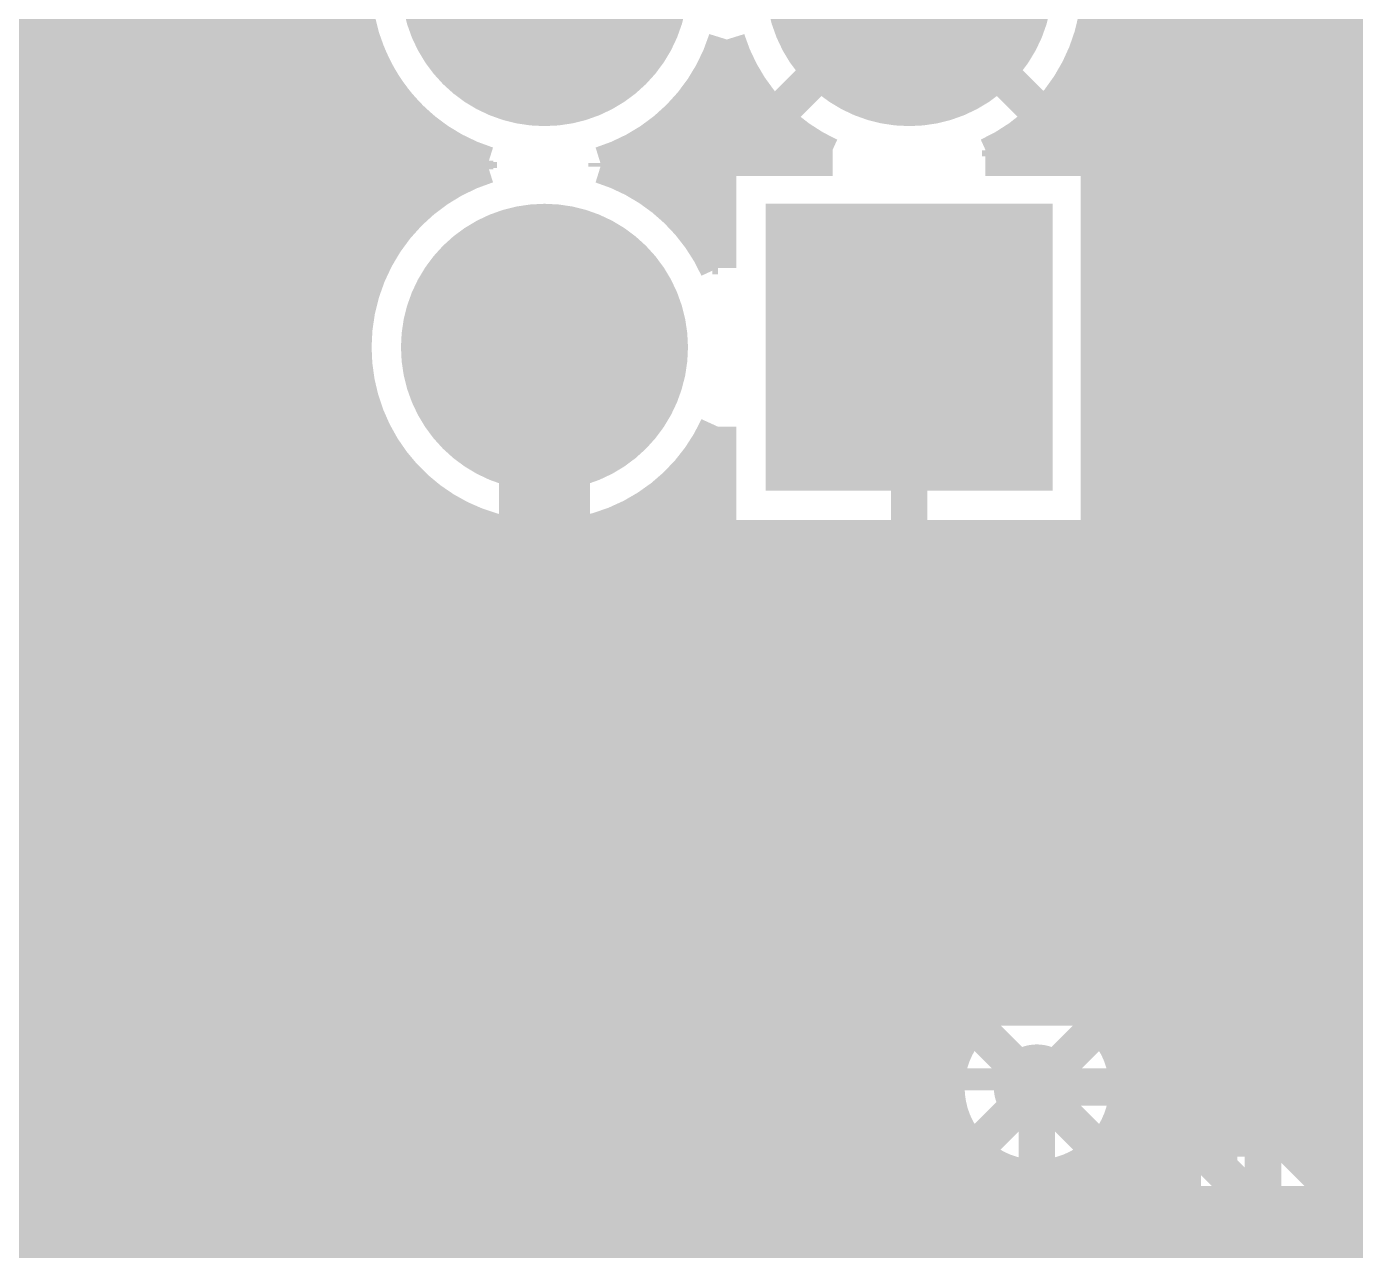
# Model space of a CAD drawing. Extents: x -3 to 92, y -53 to 125.
# Drawn here: x 31.95 to 41.21, y 50.22 to 58.75 of the extents above; entities that cross this region are included whole.
import ezdxf

# ---------------------------------------------------------------- set-up
doc = ezdxf.new("R2010")
doc.units = 0
doc.header["$MEASUREMENT"] = 0
doc.layers.get('0').update_dxf_attribs({"linetype": 'CONTINUOUS'})
for name, color, linetype in [('23-325-0_AST', 7, 'CONTINUOUS'), ('23-325-0_BOT', 7, 'CONTINUOUS'), ('23-325-0_DRD', 2, 'CONTINUOUS'), ('23-325-0_IN1', 4, 'CONTINUOUS'), ('23-325-0_IN2', 3, 'CONTINUOUS'), ('23-325-0_SMB', 5, 'CONTINUOUS'), ('23-325-0_SMT', 10, 'CONTINUOUS'), ('23-325-0_SST', 9, 'CONTINUOUS'), ('23-325-0_TOP', 12, 'CONTINUOUS'), ('THRUHOLE_TAP', 8, 'CONTINUOUS')]:
    doc.layers.add(name, color=color, linetype=linetype)

# ---------------------------------------------------------------- blocks, each defined once
blk = doc.blocks.new('ROUND_32')
at = {"const_width": 0.99949}
blk.add_lwpolyline([(-0.499744, 0, 1), (0.499744, 0, 1)], format="xyb", close=True, dxfattribs=at)
blk = doc.blocks.new('SQUARE_33')
blk.add_solid([(0.99949, 0.99949), (0.99949, -0.99949), (-0.99949, 0.99949), (-0.99949, -0.99949)])
blk = doc.blocks.new('ROUND_68')
at = {"const_width": 0.29972}
blk.add_lwpolyline([(-0.14986, 0, 1), (0.14986, 0, 1)], format="xyb", close=True, dxfattribs=at)
blk = doc.blocks.new('ROUND_78')
at = {"const_width": 0.29972}
blk.add_lwpolyline([(-0.14986, 0, 1), (0.14986, 0, 1)], format="xyb", close=True, dxfattribs=at)
blk = doc.blocks.new('ROUND_84')
at = {"const_width": 0.10033}
blk.add_lwpolyline([(-0.050164, 0, 1), (0.050164, 0, 1)], format="xyb", close=True, dxfattribs=at)
blk = doc.blocks.new('ROUND_88')
at = {"const_width": 0.54991}
blk.add_lwpolyline([(-0.274954, 0, 1), (0.274954, 0, 1)], format="xyb", close=True, dxfattribs=at)

msp = doc.modelspace()

# ---------------------------------------------------------------- linework, layer by layer
at = {"layer": '23-325-0_AST', "const_width": 0.1524}
for points in [[(33.655, 52.4637), (33.655, 65.64376), (33.05556, 66.24574), (33.05556, 51.86426), (33.655, 52.4637), (40.005, 52.4637), (40.60444, 51.86426), (33.05556, 51.86426)], [(41.25468, 61.30544), (41.25468, 56.80456), (41.25468, 51.41468), (32.40532, 51.41468), (32.40532, 53.56352)], [(35.44062, 58.93562), (35.23996, 58.73496), (35.88004, 58.73496), (35.67938, 58.93562), (35.44062, 58.93562), (35.44062, 59.17438), (35.23996, 59.37504), (35.23996, 58.73496)], [(35.44062, 59.17438), (35.67938, 59.17438), (35.88004, 59.37504), (35.88004, 58.73496)], [(37.98062, 58.93562), (37.77996, 58.73496), (38.42004, 58.73496), (38.21938, 58.93562), (37.98062, 58.93562), (37.98062, 59.17438), (37.77996, 59.37504), (37.77996, 58.73496)], [(37.98062, 59.17438), (38.21938, 59.17438), (38.42004, 59.37504), (38.42004, 58.73496)], [(32.40532, 54.21376), (32.40532, 58.72988)], [(35.44062, 56.39562), (35.23996, 56.19496), (35.88004, 56.19496), (35.67938, 56.39562), (35.44062, 56.39562), (35.44062, 56.63438), (35.23996, 56.83504), (35.23996, 56.19496)], [(35.44062, 56.63438), (35.67938, 56.63438), (35.88004, 56.83504), (35.88004, 56.19496)], [(37.98062, 56.39562), (37.77996, 56.19496), (38.42004, 56.19496), (38.21938, 56.39562), (37.98062, 56.39562), (37.98062, 56.63438), (37.77996, 56.83504), (37.77996, 56.19496)], [(37.98062, 56.63438), (38.21938, 56.63438), (38.42004, 56.83504), (38.42004, 56.19496)], [(35.23996, 56.83504), (35.88004, 56.83504)], [(37.77996, 56.83504), (38.42004, 56.83504)], [(40.005, 52.4637), (40.005, 56.80456), (40.60444, 56.80456), (40.60444, 51.86426)], [(41.25468, 56.80456), (40.60444, 56.80456)], [(35.67938, 56.39562), (35.67938, 56.63438)], [(38.21938, 56.39562), (38.21938, 56.63438)], [(38.43782, 54.21122), (38.27018, 54.27218), (38.1, 54.27218), (37.92982, 54.21122), (37.92982, 53.85562), (38.1, 53.7972), (38.27018, 53.7972), (38.43782, 53.85562), (38.43782, 54.21122), (38.608, 54.27218), (38.77818, 54.27218), (38.94582, 54.21122), (38.94582, 53.85562), (38.77818, 53.7972), (38.608, 53.7972), (38.43782, 53.85562)], [(37.92982, 53.43398), (37.92982, 53.19522)], [(38.608, 53.01742), (38.77818, 53.01742), (38.94582, 53.07838), (38.94582, 53.3146), (38.77818, 53.37302), (37.92982, 53.37302)]]:
    msp.add_lwpolyline(points, dxfattribs=at)
for points in [[(32.0802, 59.055, 0.4142136), (32.40532, 58.72988)], [(32.40532, 54.21376, 0.3400612), (32.1564, 53.88864)], [(32.15386, 53.88864, 0.3400608), (32.40532, 53.56352)]]:
    msp.add_lwpolyline(points, format="xyb", dxfattribs=at)
at = {"layer": '23-325-0_BOT', "const_width": 0.254}
for points in [[(41.275, 124.46), (41.275, 50.41646)], [(40.894, 39.116), (40.894, 50.165), (40.259, 50.8), (40.259, 107.823), (40.64, 108.204), (40.64, 109.22)], [(41.0464, 107.99318), (41.0464, 50.65776)], [(40.8178, 107.7341), (40.8178, 50.88636)], [(40.7162, 107.6325), (40.7162, 50.98796)], [(39.8018, 73.5711), (39.8018, 50.8)], [(39.6748, 73.4441), (39.6748, 46.101)], [(39.4462, 71.44766), (39.4462, 51.7906)], [(38.1, 61.595), (36.703, 62.992), (35.052, 62.992), (32.258, 60.198), (32.258, 50.673), (30.607, 49.022), (30.607, 41.021), (29.845, 40.259)], [(31.242, 40.513), (31.242, 48.895), (32.766, 50.419), (32.766, 58.801), (35.56, 61.595)], [(35.56, 59.055), (34.036, 59.055), (33.274, 58.293), (33.274, 50.165), (31.75, 48.641), (31.75, 40.894), (31.877, 40.767), (31.877, 40.005)], [(39.8018, 58.7502), (39.3954, 58.7502)], [(44.8818, 58.7502), (40.7162, 58.7502)], [(34.22396, 58.5978), (33.7312, 58.1025)], [(34.1884, 58.5597), (34.1884, 49.37506)], [(34.31032, 58.5978), (34.22396, 58.5978)], [(34.3408, 58.5216), (34.14776, 58.5216)], [(39.8018, 58.5216), (39.3192, 58.5216)], [(44.8818, 58.5216), (40.7162, 58.5216)], [(34.417, 58.37428), (34.417, 57.19572)], [(34.47034, 58.293), (33.91916, 58.293)], [(33.9598, 58.3311), (33.9598, 47.0408)], [(39.8018, 58.293), (39.18966, 58.293)], [(39.2176, 58.33364), (39.2176, 57.84596)], [(44.8818, 58.293), (40.7162, 58.293)], [(33.7312, 58.1025), (33.7312, 50.165)], [(33.7312, 58.1025), (33.7312, 46.71822)], [(34.6456, 58.0898), (34.6456, 57.4802)], [(34.671, 58.0644), (33.7312, 58.0644)], [(39.8018, 58.0644), (38.98646, 58.0644)], [(38.989, 58.0644), (38.989, 57.84596)], [(44.8818, 58.0644), (40.7162, 58.0644)], [(34.8742, 57.91454), (34.8742, 57.65546)], [(38.7604, 57.8993), (38.7604, 57.84596)], [(35.0266, 57.8358), (33.7312, 57.8358)], [(39.8018, 57.8358), (38.63086, 57.8358)], [(39.43096, 57.84596), (38.65118, 57.84596)], [(39.43096, 57.84596), (39.43096, 55.18404)], [(44.8818, 57.8358), (40.7162, 57.8358)], [(35.1028, 57.80532), (35.1028, 57.76468)], [(34.80054, 57.6072), (33.7312, 57.6072)], [(39.8018, 57.6072), (39.43096, 57.6072)], [(44.8818, 57.6072), (40.7162, 57.6072)], [(34.54908, 57.3786), (33.7312, 57.3786)], [(39.8018, 57.3786), (39.43096, 57.3786)], [(44.8818, 57.3786), (40.7162, 57.3786)], [(34.3916, 57.15), (33.7312, 57.15)], [(39.8018, 57.15), (39.43096, 57.15)], [(44.8818, 57.15), (40.7162, 57.15)], [(34.29254, 56.9214), (33.7312, 56.9214)], [(39.8018, 56.9214), (39.43096, 56.9214)], [(44.8818, 56.9214), (40.7162, 56.9214)], [(34.24174, 56.6928), (33.7312, 56.6928)], [(39.8018, 56.6928), (39.43096, 56.6928)], [(44.8818, 56.6928), (40.7162, 56.6928)], [(34.23158, 56.4642), (33.7312, 56.4642)], [(39.8018, 56.4642), (39.43096, 56.4642)], [(44.8818, 56.4642), (40.7162, 56.4642)], [(34.25952, 56.2356), (33.7312, 56.2356)], [(39.8018, 56.2356), (39.43096, 56.2356)], [(44.8818, 56.2356), (40.7162, 56.2356)], [(34.33064, 56.007), (33.7312, 56.007)], [(36.76904, 55.96128), (36.76904, 55.18404)], [(39.8018, 56.007), (39.43096, 56.007)], [(44.8818, 56.007), (40.7162, 56.007)], [(34.45256, 55.7784), (33.7312, 55.7784)], [(34.417, 55.83428), (34.417, 49.54778)], [(36.76904, 55.7784), (36.66744, 55.7784)], [(36.703, 55.83428), (36.703, 46.34738)], [(39.8018, 55.7784), (39.43096, 55.7784)], [(44.8818, 55.7784), (40.7162, 55.7784)], [(34.6456, 55.5498), (33.7312, 55.5498)], [(34.6456, 55.5498), (34.6456, 49.60112)], [(36.76904, 55.5498), (36.4744, 55.5498)], [(36.4744, 55.5498), (36.4744, 49.62398)], [(39.8018, 55.5498), (39.43096, 55.5498)], [(44.8818, 55.5498), (40.7162, 55.5498)], [(34.97326, 55.3212), (33.7312, 55.3212)], [(34.8742, 55.37454), (34.8742, 49.5681)], [(36.76904, 55.3212), (36.14674, 55.3212)], [(36.2458, 55.37454), (36.2458, 49.75098)], [(39.8018, 55.3212), (39.43096, 55.3212)], [(44.8818, 55.3212), (40.7162, 55.3212)], [(35.1028, 55.26532), (35.1028, 49.4284)], [(36.0172, 55.26532), (36.0172, 49.77638)], [(35.3314, 55.20436), (35.3314, 46.101)], [(35.56, 55.18404), (35.56, 49.53)], [(35.7886, 55.20436), (35.7886, 49.71796)], [(39.43096, 55.18404), (36.76904, 55.18404)], [(36.9316, 55.18404), (36.9316, 46.32706)], [(37.1602, 55.18404), (37.1602, 46.45152)], [(37.3888, 55.18404), (37.3888, 46.47438)], [(37.6174, 55.18404), (37.6174, 46.41088)], [(37.846, 55.18404), (37.846, 46.34738)], [(38.0746, 55.18404), (38.0746, 46.4566)], [(38.3032, 55.18404), (38.3032, 46.47184)], [(38.5318, 55.18404), (38.5318, 51.7906)], [(38.7604, 55.18404), (38.7604, 51.94554)], [(38.989, 55.18404), (38.989, 51.98872)], [(39.2176, 55.18404), (39.2176, 51.94554)], [(39.8018, 55.0926), (33.7312, 55.0926)], [(44.8818, 55.0926), (40.7162, 55.0926)], [(39.8018, 54.864), (33.7312, 54.864)], [(44.8818, 54.864), (40.7162, 54.864)], [(39.8018, 54.6354), (33.7312, 54.6354)], [(44.8818, 54.6354), (40.7162, 54.6354)], [(39.8018, 54.4068), (33.7312, 54.4068)], [(44.8818, 54.4068), (40.7162, 54.4068)], [(39.8018, 54.1782), (33.7312, 54.1782)], [(44.8818, 54.1782), (40.7162, 54.1782)], [(39.8018, 53.9496), (33.7312, 53.9496)], [(44.8818, 53.9496), (40.7162, 53.9496)], [(39.8018, 53.721), (33.7312, 53.721)], [(43.18762, 53.721), (40.7162, 53.721)], [(39.8018, 53.4924), (33.7312, 53.4924)], [(42.99712, 53.4924), (40.7162, 53.4924)], [(39.8018, 53.2638), (33.7312, 53.2638)], [(42.93362, 53.2638), (40.7162, 53.2638)], [(39.8018, 53.0352), (33.7312, 53.0352)], [(42.95648, 53.0352), (40.7162, 53.0352)], [(39.8018, 52.8066), (33.7312, 52.8066)], [(43.0784, 52.8066), (40.7162, 52.8066)], [(39.8018, 52.578), (33.7312, 52.578)], [(44.1833, 52.578), (40.7162, 52.578)], [(39.8018, 52.3494), (33.7312, 52.3494)], [(43.9547, 52.3494), (40.7162, 52.3494)], [(39.8018, 52.1208), (33.7312, 52.1208)], [(43.72864, 52.1208), (40.7162, 52.1208)], [(38.65372, 51.8922), (33.7312, 51.8922)], [(39.8018, 51.8922), (39.32428, 51.8922)], [(43.61688, 51.8922), (40.7162, 51.8922)], [(38.43782, 51.6636), (33.7312, 51.6636)], [(39.8018, 51.6636), (39.54018, 51.6636)], [(43.6118, 51.6636), (40.7162, 51.6636)], [(38.36416, 51.435), (33.7312, 51.435)], [(39.8018, 51.435), (39.61384, 51.435)], [(43.6118, 51.435), (40.7162, 51.435)], [(38.37686, 51.2064), (33.7312, 51.2064)], [(39.8018, 51.2064), (39.5986, 51.2064)], [(43.6118, 51.2064), (40.7162, 51.2064)], [(38.48608, 50.9778), (33.7312, 50.9778)], [(39.8018, 50.9778), (39.48938, 50.9778)], [(40.7162, 50.98796), (41.21658, 50.48758)], [(43.0149, 50.9778), (40.72636, 50.9778)], [(38.5318, 50.92446), (38.5318, 46.39818)], [(39.4462, 50.92446), (39.4462, 46.101)], [(38.82898, 50.7492), (33.7312, 50.7492)], [(38.7604, 50.77206), (38.7604, 46.18228)], [(38.989, 50.72888), (38.989, 46.101)], [(39.80434, 50.7492), (39.14648, 50.7492)], [(39.2176, 50.77206), (39.2176, 46.101)], [(42.77106, 50.7492), (40.95496, 50.7492)], [(39.89578, 50.5206), (33.7312, 50.5206)], [(39.9034, 50.51298), (39.9034, 46.101)], [(42.6847, 50.5206), (41.18356, 50.5206)], [(39.93896, 50.47234), (40.4368, 49.9745)], [(40.1193, 50.292), (33.7312, 50.292)], [(40.132, 50.2793), (40.132, 46.101)], [(42.68978, 50.292), (41.33342, 50.292)]]:
    msp.add_lwpolyline(points, dxfattribs=at)
for points in [[(38.65118, 57.84596, 0.2938068), (39.42842, 59.055)], [(34.31032, 58.5978, 0.2335206), (35.16367, 57.7847)], [(35.16376, 57.785, 0.3281646), (34.22904, 56.515)], [(34.22904, 56.515, 0.4142136), (35.56, 55.18404)], [(35.56, 55.18404, 0.2933356), (36.76904, 55.96128)], [(38.989, 51.98872, 0.4142136), (38.35908, 51.3588)], [(39.61892, 51.3588, 0.4142136), (38.989, 51.98872)], [(38.35908, 51.3588, 0.4142136), (38.989, 50.72888)], [(38.989, 50.72888, 0.4142136), (39.61892, 51.3588)], [(39.8018, 50.8, 0.1989124), (39.93571, 50.47671)], [(39.8018, 50.8, 0.1989124), (39.93571, 50.47671)], [(41.3512, 50.165, 0.1989124), (41.21729, 50.48829)], [(33.59658, 49.84242, 0.1989124), (33.7302, 50.165)]]:
    msp.add_lwpolyline(points, format="xyb", dxfattribs=at)
at = {"layer": '23-325-0_DRD', "const_width": 0.254}
for points in [[(35.56, 58.42), (35.56, 59.69)], [(38.1, 58.42), (38.1, 59.69)], [(36.195, 59.055), (36.195, 58.42)], [(38.735, 59.055), (38.735, 58.42)], [(36.195, 58.42), (35.56, 58.42)], [(38.735, 58.42), (38.1, 58.42)], [(34.925, 57.15), (34.925, 56.515)], [(35.56, 57.15), (34.925, 57.15)], [(35.56, 55.88), (35.56, 57.15)], [(37.465, 57.15), (37.465, 56.515)], [(38.1, 57.15), (37.465, 57.15)], [(38.1, 55.88), (38.1, 57.15)], [(34.925, 56.515), (36.195, 56.515)], [(36.195, 56.515), (36.195, 55.88)], [(37.465, 56.515), (38.735, 56.515)], [(38.735, 56.515), (38.735, 55.88)], [(36.195, 55.88), (35.56, 55.88)], [(38.735, 55.88), (38.1, 55.88)], [(39.624, 51.9938), (38.354, 50.7238)], [(39.624, 50.7238), (38.354, 51.9938)]]:
    msp.add_lwpolyline(points, dxfattribs=at)
at = {"layer": '23-325-0_IN1', "const_width": 0.254}
for points in [[(33.9344, 124.46), (33.9344, 47.9552)], [(34.163, 124.46), (34.163, 47.9552)], [(39.6494, 112.2807), (39.6494, 51.0032)], [(39.878, 112.28578), (39.878, 51.0032)], [(41.2496, 109.05998), (41.2496, 51.0032)], [(33.7058, 108.8009), (33.7058, 47.9552)], [(40.1066, 108.88472), (40.1066, 51.0032)], [(41.021, 108.71708), (41.021, 51.0032)], [(40.3352, 108.66882), (40.3352, 51.0032)], [(40.5638, 108.59516), (40.5638, 51.0032)], [(40.7924, 108.60786), (40.7924, 51.0032)], [(32.3342, 106.09326), (32.3342, 47.9552)], [(32.1056, 105.50398), (32.1056, 47.9552)], [(31.877, 100.21062), (31.877, 47.93742)], [(32.5628, 70.68566), (32.5628, 47.9552)], [(33.4772, 70.68566), (33.4772, 47.9552)], [(32.7914, 70.53326), (32.7914, 47.9552)], [(33.02, 70.49008), (33.02, 47.9552)], [(33.2486, 70.53326), (33.2486, 47.9552)], [(37.1602, 58.1152), (38.1, 59.055)], [(39.0398, 58.1152), (38.1, 59.055)], [(39.4208, 58.89752), (39.4208, 51.816)], [(34.2646, 58.7502), (24.71674, 58.7502)], [(74.65568, 58.7502), (39.3954, 58.7502)], [(34.3408, 58.5216), (24.98598, 58.5216)], [(36.8808, 58.5216), (36.7792, 58.5216)], [(36.9062, 58.46826), (36.9062, 57.84596)], [(74.56932, 58.5216), (39.3192, 58.5216)], [(34.3916, 58.42), (34.3916, 57.15)], [(34.47034, 58.293), (25.13838, 58.293)], [(37.01034, 58.293), (36.64966, 58.293)], [(36.6776, 58.33364), (36.6776, 57.23636)], [(74.57186, 58.293), (39.18966, 58.293)], [(39.1922, 58.29554), (39.1922, 57.84596)], [(34.6202, 58.11266), (34.6202, 57.4548)], [(37.1348, 58.1406), (37.1348, 57.84596)], [(34.671, 58.0644), (25.22474, 58.0644)], [(37.211, 58.0644), (36.44646, 58.0644)], [(36.449, 58.0644), (36.449, 57.50306)], [(38.9636, 58.04408), (38.9636, 57.84596)], [(74.66584, 58.0644), (38.98646, 58.0644)], [(34.8488, 57.92978), (34.8488, 57.63768)], [(36.2204, 57.8993), (36.2204, 57.66816)], [(37.3634, 57.94756), (37.3634, 57.84596)], [(35.0266, 57.8358), (25.25776, 57.8358)], [(35.0774, 57.81548), (35.0774, 57.75452)], [(37.5666, 57.8358), (36.09086, 57.8358)], [(37.54628, 57.84596), (36.76904, 57.84596)], [(36.76904, 57.84596), (36.76904, 57.06618)], [(74.94016, 57.8358), (38.63086, 57.8358)], [(39.43096, 57.84596), (38.65118, 57.84596)], [(38.735, 57.8866), (38.735, 57.84596)], [(39.43096, 57.84596), (39.43096, 55.18404)], [(35.9918, 57.7977), (35.9918, 57.7723)], [(34.80054, 57.6072), (25.24506, 57.6072)], [(36.76904, 57.6072), (36.31946, 57.6072)], [(86.36, 57.6072), (39.43096, 57.6072)], [(34.54908, 57.3786), (25.1841, 57.3786)], [(36.76904, 57.3786), (36.57092, 57.3786)], [(86.36, 57.3786), (39.43096, 57.3786)], [(34.3916, 57.15), (25.06472, 57.15)], [(36.76904, 57.15), (36.7284, 57.15)], [(86.36, 57.15), (39.43096, 57.15)], [(34.29254, 56.9214), (24.85898, 56.9214)], [(86.36, 56.9214), (39.43096, 56.9214)], [(34.24174, 56.6928), (24.41956, 56.6928)], [(86.36, 56.6928), (39.43096, 56.6928)], [(34.23158, 56.4642), (22.71776, 56.4642)], [(64.53378, 56.4642), (39.43096, 56.4642)], [(34.25952, 56.2356), (25.2603, 56.2356)], [(64.2493, 56.2356), (39.43096, 56.2356)], [(34.33064, 56.007), (25.2603, 56.007)], [(36.76904, 55.96128), (36.76904, 55.18404)], [(64.15278, 56.007), (39.43096, 56.007)], [(34.3916, 55.88), (34.3916, 47.9552)], [(34.45256, 55.7784), (29.69006, 55.7784)], [(36.76904, 55.7784), (36.66744, 55.7784)], [(36.6776, 55.79364), (36.6776, 47.9552)], [(64.1477, 55.7784), (39.43096, 55.7784)], [(34.6456, 55.5498), (29.81452, 55.5498)], [(34.6202, 55.57266), (34.6202, 47.9552)], [(36.449, 55.5244), (36.449, 47.9552)], [(36.76904, 55.5498), (36.4744, 55.5498)], [(64.23406, 55.5498), (39.43096, 55.5498)], [(34.97326, 55.3212), (29.83738, 55.3212)], [(34.8488, 55.38978), (34.8488, 47.9552)], [(36.76904, 55.3212), (36.14674, 55.3212)], [(36.2204, 55.3593), (36.2204, 47.9552)], [(64.4779, 55.3212), (39.43096, 55.3212)], [(35.0774, 55.27548), (35.0774, 47.9552)], [(35.9918, 55.2577), (35.9918, 47.9552)], [(35.306, 55.20944), (35.306, 47.9552)], [(35.5346, 55.18404), (35.5346, 47.9552)], [(35.7632, 55.19928), (35.7632, 47.9552)], [(39.43096, 55.18404), (36.76904, 55.18404)], [(36.9062, 55.18404), (36.9062, 47.9552)], [(37.1348, 55.18404), (37.1348, 47.9552)], [(37.3634, 55.18404), (37.3634, 47.9552)], [(37.592, 55.18404), (37.592, 47.9552)], [(37.8206, 55.18404), (37.8206, 47.9552)], [(38.0492, 55.18404), (38.0492, 47.9552)], [(38.2778, 55.18404), (38.2778, 47.9552)], [(38.5064, 55.18404), (38.5064, 51.76266)], [(38.735, 55.18404), (38.735, 51.93538)], [(38.9636, 55.18404), (38.9636, 51.98872)], [(39.1922, 55.18404), (39.1922, 51.9557)], [(86.36, 55.0926), (29.77388, 55.0926)], [(86.36, 54.864), (29.58084, 54.864)], [(47.1424, 54.6354), (25.2603, 54.6354)], [(47.02048, 54.4068), (25.2603, 54.4068)], [(46.99762, 54.1782), (25.2603, 54.1782)], [(47.06112, 53.9496), (23.40356, 53.9496)], [(43.18762, 53.721), (23.40102, 53.721)], [(42.99712, 53.4924), (23.35022, 53.4924)], [(42.93362, 53.2638), (23.23846, 53.2638)], [(42.95648, 53.0352), (23.04288, 53.0352)], [(43.0784, 52.8066), (31.27248, 52.8066)], [(71.25208, 52.578), (31.61538, 52.578)], [(71.14286, 52.3494), (31.7246, 52.3494)], [(71.13016, 52.1208), (31.73984, 52.1208)], [(38.65372, 51.8922), (31.66618, 51.8922)], [(48.68672, 51.8922), (39.32428, 51.8922)], [(38.43782, 51.6636), (31.45028, 51.6636)], [(48.47082, 51.6636), (39.54018, 51.6636)], [(38.36416, 51.435), (4.42722, 51.435)], [(48.39716, 51.435), (39.61384, 51.435)], [(38.37686, 51.2064), (4.4323, 51.2064)], [(48.40986, 51.2064), (39.5986, 51.2064)], [(38.48608, 50.9778), (4.34594, 50.9778)], [(45.974, 51.0032), (39.5097, 51.0032)], [(38.5064, 50.9524), (38.5064, 47.9552)], [(38.735, 50.78222), (38.735, 47.9552)], [(38.82898, 50.7492), (4.09956, 50.7492)], [(38.9128, 50.5206), (-2.413, 50.5206)], [(39.37, 50.546), (39.37, 47.498), (32.004, 47.498)], [(38.9128, 50.546), (38.9128, 47.9552)], [(42.68978, 50.546), (39.37, 50.546)], [(39.5478, 50.546), (39.5478, 31.877)], [(39.7764, 50.546), (39.7764, 31.877)], [(40.005, 50.546), (40.005, 38.08476)], [(40.2336, 50.546), (40.2336, 38.33114)], [(40.4622, 50.546), (40.4622, 39.5732)], [(40.6908, 50.546), (40.6908, 39.7129)], [(40.9194, 50.546), (40.9194, 39.74592)], [(41.148, 50.546), (41.148, 39.69258)], [(42.67962, 50.4698), (39.37, 50.4698)], [(38.9128, 50.292), (-2.413, 50.292)], [(42.70248, 50.2412), (39.37, 50.2412)]]:
    msp.add_lwpolyline(points, dxfattribs=at)
for points in [[(34.22904, 59.055, 0.328165), (35.16376, 57.785)], [(38.65118, 57.84596, 0.2938068), (39.42842, 59.055)], [(35.9537, 57.785, 0.246774), (36.82928, 58.65898)], [(36.83, 58.65876, 0.2128533), (37.54604, 57.84544)], [(35.16376, 57.785, 0.3281646), (34.22904, 56.515)], [(36.76904, 57.06618, 0.2137846), (35.95344, 57.78417)], [(34.22904, 56.515, 0.4142136), (35.56, 55.18404)], [(35.56, 55.18404, 0.2933356), (36.76904, 55.96128)], [(38.989, 51.98872, 0.4142136), (38.35908, 51.3588)], [(39.61892, 51.3588, 0.4142136), (38.989, 51.98872)], [(38.35908, 51.3588, 0.3966286), (38.9509, 50.72888)], [(39.5097, 51.0032, 0.1509243), (39.61954, 51.3588)], [(38.9509, 50.72888, 0.1032284), (38.91274, 50.546)]]:
    msp.add_lwpolyline(points, format="xyb", dxfattribs=at)
at = {"layer": '23-325-0_IN2'}
for points, const_width in [([(35.56, 56.515), (35.56, 54.737), (36.068, 54.229), (47.625, 54.229)], 0.635), ([(15.24, 54.229), (18.796, 54.229), (20.701, 52.324), (25.273, 52.324), (26.162, 53.213), (43.561, 53.213)], 0.254), ([(71.755, 52.197), (31.115, 52.197)], 0.635), ([(38.989, 51.3588), (49.022, 51.3588)], 0.254)]:
    msp.add_lwpolyline(points, dxfattribs=dict(at, const_width=const_width))
at = {"layer": '23-325-0_SST', "const_width": 0.1524}
for points in [[(33.655, 52.4637), (33.655, 65.64376), (33.05556, 66.24574), (33.05556, 51.86426), (33.655, 52.4637), (40.005, 52.4637), (40.60444, 51.86426), (33.05556, 51.86426)], [(41.25468, 61.30544), (41.25468, 56.80456), (41.25468, 51.41468), (32.40532, 51.41468), (32.40532, 53.56352)], [(35.44062, 58.93562), (35.23996, 58.73496), (35.88004, 58.73496), (35.67938, 58.93562), (35.44062, 58.93562), (35.44062, 59.17438), (35.23996, 59.37504), (35.23996, 58.73496)], [(35.44062, 59.17438), (35.67938, 59.17438), (35.88004, 59.37504), (35.88004, 58.73496)], [(37.98062, 58.93562), (37.77996, 58.73496), (38.42004, 58.73496), (38.21938, 58.93562), (37.98062, 58.93562), (37.98062, 59.17438), (37.77996, 59.37504), (37.77996, 58.73496)], [(37.98062, 59.17438), (38.21938, 59.17438), (38.42004, 59.37504), (38.42004, 58.73496)], [(32.40532, 54.21376), (32.40532, 58.72988)], [(35.44062, 56.39562), (35.23996, 56.19496), (35.88004, 56.19496), (35.67938, 56.39562), (35.44062, 56.39562), (35.44062, 56.63438), (35.23996, 56.83504), (35.23996, 56.19496)], [(35.44062, 56.63438), (35.67938, 56.63438), (35.88004, 56.83504), (35.88004, 56.19496)], [(37.98062, 56.39562), (37.77996, 56.19496), (38.42004, 56.19496), (38.21938, 56.39562), (37.98062, 56.39562), (37.98062, 56.63438), (37.77996, 56.83504), (37.77996, 56.19496)], [(37.98062, 56.63438), (38.21938, 56.63438), (38.42004, 56.83504), (38.42004, 56.19496)], [(35.23996, 56.83504), (35.88004, 56.83504)], [(37.77996, 56.83504), (38.42004, 56.83504)], [(40.005, 52.4637), (40.005, 56.80456), (40.60444, 56.80456), (40.60444, 51.86426)], [(41.25468, 56.80456), (40.60444, 56.80456)], [(35.67938, 56.39562), (35.67938, 56.63438)], [(38.21938, 56.39562), (38.21938, 56.63438)]]:
    msp.add_lwpolyline(points, dxfattribs=at)
for points in [[(32.0802, 59.055, 0.4142136), (32.40532, 58.72988)], [(32.40532, 54.21376, 0.3400612), (32.1564, 53.88864)], [(32.15386, 53.88864, 0.3400608), (32.40532, 53.56352)]]:
    msp.add_lwpolyline(points, format="xyb", dxfattribs=at)
at = {"layer": '23-325-0_TOP'}
for points, const_width in [([(40.5638, 47.6631), (40.5638, 103.6828), (41.656, 104.775), (43.1546, 104.775)], 0.254), ([(41.06418, 47.6631), (41.06418, 98.46818), (41.656, 99.06), (43.1546, 99.06)], 0.254), ([(39.06266, 47.6631), (39.06266, 49.47666), (40.005, 50.419), (40.005, 70.866), (38.989, 71.882)], 0.254), ([(32.3342, 70.4723), (32.3342, 54.102)], 0.254), ([(32.5628, 70.4723), (32.5628, 54.102)], 0.254), ([(32.7914, 70.4723), (32.7914, 54.1528)], 0.254), ([(32.1056, 69.63156), (32.1056, 54.102)], 0.254), ([(31.877, 69.31406), (31.877, 54.102)], 0.254), ([(36.56076, 68.58), (36.56076, 67.29476), (33.655, 64.389), (33.655, 54.102), (32.5882, 53.0352), (29.21, 53.0352)], 0.635), ([(33.0073, 64.389), (33.0073, 54.3687)], 0.254), ([(33.0073, 58.7502), (25.527, 58.7502)], 0.254), ([(33.0073, 58.5216), (25.527, 58.5216)], 0.254), ([(33.0073, 58.293), (25.527, 58.293)], 0.254), ([(33.0073, 58.0644), (25.527, 58.0644)], 0.254), ([(33.0073, 57.8358), (25.527, 57.8358)], 0.254), ([(33.0073, 57.6072), (25.527, 57.6072)], 0.254), ([(33.0073, 57.3786), (25.527, 57.3786)], 0.254), ([(33.0073, 57.15), (25.527, 57.15)], 0.254), ([(39.4208, 57.15), (39.4208, 51.816)], 0.254), ([(39.5478, 57.15), (39.43096, 57.15)], 0.254), ([(39.43096, 57.15), (39.43096, 55.18404)], 0.254), ([(39.5478, 57.15), (39.5478, 51.64836)], 0.254), ([(33.0073, 56.9214), (25.527, 56.9214)], 0.254), ([(39.5478, 56.9468), (39.43096, 56.9468)], 0.254), ([(39.5478, 56.7182), (39.43096, 56.7182)], 0.254), ([(33.0073, 56.6928), (25.527, 56.6928)], 0.254), ([(29.9212, 50.165), (35.052, 50.165), (38.1, 53.213), (38.1, 56.515)], 0.254), ([(33.0073, 56.4642), (25.527, 56.4642)], 0.254), ([(39.5478, 56.4896), (39.43096, 56.4896)], 0.254), ([(33.0073, 56.2356), (25.527, 56.2356)], 0.254), ([(39.5478, 56.261), (39.43096, 56.261)], 0.254), ([(33.0073, 56.007), (25.527, 56.007)], 0.254), ([(36.76904, 55.96128), (36.76904, 55.18404)], 0.254), ([(39.5478, 56.0324), (39.43096, 56.0324)], 0.254), ([(33.0073, 55.7784), (25.527, 55.7784)], 0.254), ([(36.6776, 55.79364), (36.6776, 52.43576)], 0.254), ([(36.76904, 55.8038), (36.68268, 55.8038)], 0.254), ([(39.5478, 55.8038), (39.43096, 55.8038)], 0.254), ([(33.0073, 55.5498), (25.527, 55.5498)], 0.254), ([(34.671, 55.5244), (34.671, 53.594)], 0.254), ([(36.449, 55.5244), (36.449, 52.20716)], 0.254), ([(36.76904, 55.5752), (36.4998, 55.5752)], 0.254), ([(39.5478, 55.5752), (39.43096, 55.5752)], 0.254), ([(33.0073, 55.3212), (25.527, 55.3212)], 0.254), ([(34.925, 55.3466), (34.671, 55.3466)], 0.254), ([(34.8488, 55.38978), (34.8488, 50.6222)], 0.254), ([(36.76904, 55.3466), (36.195, 55.3466)], 0.254), ([(36.2204, 55.3593), (36.2204, 51.97856)], 0.254), ([(39.5478, 55.3466), (39.43096, 55.3466)], 0.254), ([(35.0774, 55.27548), (35.0774, 50.83556)], 0.254), ([(35.9918, 55.2577), (35.9918, 51.74996)], 0.254), ([(35.306, 55.20944), (35.306, 51.06416)], 0.254), ([(35.5346, 55.18404), (35.5346, 51.29276)], 0.254), ([(35.7632, 55.19928), (35.7632, 51.52136)], 0.254), ([(37.6428, 55.18404), (36.76904, 55.18404)], 0.254), ([(36.9062, 55.18404), (36.9062, 52.66436)], 0.254), ([(37.1348, 55.18404), (37.1348, 52.89296)], 0.254), ([(37.3634, 55.18404), (37.3634, 53.12156)], 0.254), ([(37.592, 55.18404), (37.592, 53.35016)], 0.254), ([(37.6428, 55.18404), (37.6428, 53.40096)], 0.254), ([(38.5572, 55.18404), (38.5572, 53.213)], 0.254), ([(39.43096, 55.18404), (38.5572, 55.18404)], 0.254), ([(38.735, 55.18404), (38.735, 51.93538)], 0.254), ([(38.9636, 55.18404), (38.9636, 51.98872)], 0.254), ([(39.1922, 55.18404), (39.1922, 51.9557)], 0.254), ([(33.0073, 55.0926), (25.527, 55.0926)], 0.254), ([(37.6428, 55.118), (34.671, 55.118)], 0.254), ([(39.5478, 55.118), (38.5572, 55.118)], 0.254), ([(33.0073, 54.864), (25.527, 54.864)], 0.254), ([(37.6428, 54.8894), (34.671, 54.8894)], 0.254), ([(39.5478, 54.8894), (38.5572, 54.8894)], 0.254), ([(37.6428, 54.6608), (34.671, 54.6608)], 0.254), ([(39.5478, 54.6608), (38.5572, 54.6608)], 0.254), ([(33.0073, 54.6354), (25.527, 54.6354)], 0.254), ([(33.0073, 54.4068), (30.9118, 54.4068)], 0.254), ([(37.6428, 54.4322), (34.671, 54.4322)], 0.254), ([(39.5478, 54.4322), (38.5572, 54.4322)], 0.254), ([(33.0073, 54.3687), (32.73806, 54.102)], 0.254), ([(37.6428, 54.2036), (34.671, 54.2036)], 0.254), ([(39.5478, 54.2036), (38.5572, 54.2036)], 0.254), ([(32.81426, 54.1782), (30.9118, 54.1782)], 0.254), ([(32.73806, 54.102), (30.9118, 54.102)], 0.254), ([(37.6428, 53.975), (34.671, 53.975)], 0.254), ([(39.5478, 53.975), (38.5572, 53.975)], 0.254), ([(37.6428, 53.7464), (34.671, 53.7464)], 0.254), ([(39.5478, 53.7464), (38.5572, 53.7464)], 0.254), ([(34.0614, 53.594), (33.05302, 52.58308)], 0.254), ([(34.671, 53.594), (34.0614, 53.594)], 0.254), ([(34.163, 53.594), (34.163, 50.6222)], 0.254), ([(34.3916, 53.594), (34.3916, 50.6222)], 0.254), ([(34.6202, 53.594), (34.6202, 50.6222)], 0.254), ([(33.9344, 53.46446), (33.9344, 50.6222)], 0.254), ([(37.6428, 53.5178), (33.9852, 53.5178)], 0.254), ([(39.5478, 53.5178), (38.5572, 53.5178)], 0.254), ([(37.6428, 53.40096), (34.8615, 50.6222)], 0.254), ([(37.5285, 53.2892), (33.7566, 53.2892)], 0.254), ([(39.5478, 53.2892), (38.5572, 53.2892)], 0.254), ([(33.7058, 53.23586), (33.7058, 50.6222)], 0.254), ([(33.4772, 53.00726), (33.4772, 50.6222)], 0.254), ([(37.2999, 53.0606), (33.528, 53.0606)], 0.254), ([(38.5064, 53.00218), (38.5064, 51.76266)], 0.254), ([(39.5478, 53.0606), (38.5318, 53.0606)], 0.254), ([(37.0713, 52.832), (33.2994, 52.832)], 0.254), ([(38.42258, 52.89042), (35.37966, 49.84496)], 0.254), ([(39.5478, 52.832), (38.36416, 52.832)], 0.254), ([(33.2486, 52.77866), (33.2486, 50.6222)], 0.254), ([(38.2778, 52.7431), (38.2778, 50.09896)], 0.254), ([(33.02, 52.5526), (33.02, 50.6222)], 0.254), ([(36.8427, 52.6034), (33.0708, 52.6034)], 0.254), ([(39.5478, 52.6034), (38.13556, 52.6034)], 0.254), ([(38.0492, 52.5145), (38.0492, 48.8823)], 0.254), ([(32.5882, 52.3875), (31.71444, 52.3875)], 0.254), ([(36.6141, 52.3748), (31.71952, 52.3748)], 0.254), ([(31.877, 52.3875), (31.877, 50.6222)], 0.254), ([(32.1056, 52.3875), (32.1056, 50.6222)], 0.254), ([(32.3342, 52.3875), (32.3342, 50.6222)], 0.254), ([(32.5628, 52.3875), (32.5628, 50.6222)], 0.254), ([(32.7914, 52.42052), (32.7914, 50.6222)], 0.254), ([(39.5478, 52.3748), (37.90696, 52.3748)], 0.254), ([(37.8206, 52.2859), (37.8206, 48.81626)], 0.254), ([(36.3855, 52.1462), (31.74238, 52.1462)], 0.254), ([(39.5478, 52.1462), (37.67836, 52.1462)], 0.254), ([(37.592, 52.0573), (37.592, 48.87976)], 0.254), ([(36.1569, 51.9176), (31.67888, 51.9176)], 0.254), ([(38.6969, 51.9176), (37.44976, 51.9176)], 0.254), ([(39.5478, 51.9176), (39.27856, 51.9176)], 0.254), ([(37.3634, 51.8287), (37.3634, 48.83912)], 0.254), ([(35.9283, 51.689), (31.48584, 51.689)], 0.254), ([(38.45306, 51.689), (37.22116, 51.689)], 0.254), ([(39.5478, 51.689), (39.52494, 51.689)], 0.254), ([(37.1348, 51.6001), (37.1348, 48.87722)], 0.254), ([(35.6997, 51.4604), (26.7208, 51.4604)], 0.254), ([(38.3667, 51.4604), (36.99256, 51.4604)], 0.254), ([(36.9062, 51.3715), (36.9062, 48.85436)], 0.254), ([(38.56228, 47.6631), (38.56228, 49.73828), (38.989, 50.165), (38.989, 51.3588)], 0.254), ([(35.4711, 51.2318), (26.4922, 51.2318)], 0.254), ([(36.6776, 51.1429), (36.6776, 48.86706)], 0.254), ([(38.37178, 51.2318), (36.76396, 51.2318)], 0.254), ([(35.2425, 51.0032), (26.2636, 51.0032)], 0.254), ([(38.4683, 51.0032), (36.53536, 51.0032)], 0.254), ([(36.449, 50.9143), (36.449, 48.8696)], 0.254), ([(38.5064, 50.9524), (38.5064, 50.32756)], 0.254), ([(38.5318, 50.92446), (38.5318, 50.35296)], 0.254), ([(35.0139, 50.7746), (30.6578, 50.7746)], 0.254), ([(38.5318, 50.7746), (36.30676, 50.7746)], 0.254), ([(36.2204, 50.6857), (36.2204, 48.85436)], 0.254), ([(34.8615, 50.6222), (30.6578, 50.6222)], 0.254), ([(38.5318, 50.546), (36.07816, 50.546)], 0.254), ([(35.9918, 50.4571), (35.9918, 48.87722)], 0.254), ([(38.4937, 50.3174), (35.84956, 50.3174)], 0.254), ([(38.5318, 50.35296), (38.24224, 50.06594)], 0.254), ([(35.7632, 50.2285), (35.7632, 48.83658)], 0.254)]:
    msp.add_lwpolyline(points, dxfattribs=dict(at, const_width=const_width))
at = {"layer": '23-325-0_TOP', "const_width": 0.254}
for points in [[(35.56, 55.18404, 0.2933356), (36.76904, 55.96128)], [(34.671, 55.5244, 0.1849146), (35.56, 55.18398)], [(38.42258, 52.89042, 0.1989124), (38.5562, 53.213)], [(38.42258, 52.89042, 0.1989124), (38.5562, 53.213)], [(32.5882, 52.3875, 0.1989118), (33.04619, 52.57721)], [(32.5882, 52.3875, 0.1989118), (33.04619, 52.57721)], [(38.989, 51.98872, 0.4142136), (38.35908, 51.3588)], [(39.5478, 51.64836, 0.2801818), (38.989, 51.98872)], [(38.35908, 51.3588, 0.1922579), (38.53231, 50.92494)]]:
    msp.add_lwpolyline(points, format="xyb", dxfattribs=at)

# ---------------------------------------------------------------- block references
at = {"layer": '23-325-0_BOT'}
for name, p in [('ROUND_32', (35.56, 59.055)), ('ROUND_32', (38.1, 59.055)), ('ROUND_32', (35.56, 56.515)), ('SQUARE_33', (38.1, 56.515)), ('ROUND_68', (38.989, 51.3588))]:
    msp.add_blockref(name, p, dxfattribs=at)
at = {"layer": '23-325-0_IN1'}
for name, p in [('ROUND_32', (35.56, 59.055)), ('ROUND_32', (38.1, 59.055)), ('ROUND_32', (35.56, 56.515)), ('SQUARE_33', (38.1, 56.515)), ('ROUND_78', (38.989, 51.3588))]:
    msp.add_blockref(name, p, dxfattribs=at)
at = {"layer": '23-325-0_IN2'}
for name, p in [('ROUND_32', (35.56, 59.055)), ('ROUND_32', (38.1, 59.055)), ('ROUND_32', (35.56, 56.515)), ('SQUARE_33', (38.1, 56.515)), ('ROUND_68', (38.989, 51.3588))]:
    msp.add_blockref(name, p, dxfattribs=at)
at = {"layer": '23-325-0_SMB'}
for name, p in [('ROUND_32', (35.56, 59.055)), ('ROUND_32', (38.1, 59.055)), ('ROUND_32', (35.56, 56.515)), ('SQUARE_33', (38.1, 56.515))]:
    msp.add_blockref(name, p, dxfattribs=at)
at = {"layer": '23-325-0_SMT'}
for name, p in [('ROUND_32', (35.56, 59.055)), ('ROUND_32', (38.1, 59.055)), ('ROUND_32', (35.56, 56.515)), ('SQUARE_33', (38.1, 56.515))]:
    msp.add_blockref(name, p, dxfattribs=at)
at = {"layer": '23-325-0_TOP'}
for name, p in [('ROUND_32', (35.56, 59.055)), ('ROUND_32', (38.1, 59.055)), ('ROUND_32', (35.56, 56.515)), ('SQUARE_33', (38.1, 56.515)), ('ROUND_68', (38.989, 51.3588))]:
    msp.add_blockref(name, p, dxfattribs=at)
at = {"layer": 'THRUHOLE_TAP'}
for name, p in [('ROUND_88', (35.56, 59.055)), ('ROUND_88', (38.1, 59.055)), ('ROUND_88', (35.56, 56.515)), ('ROUND_88', (38.1, 56.515)), ('ROUND_84', (38.989, 51.3588))]:
    msp.add_blockref(name, p, dxfattribs=at)

doc.saveas('drawing.dxf')
